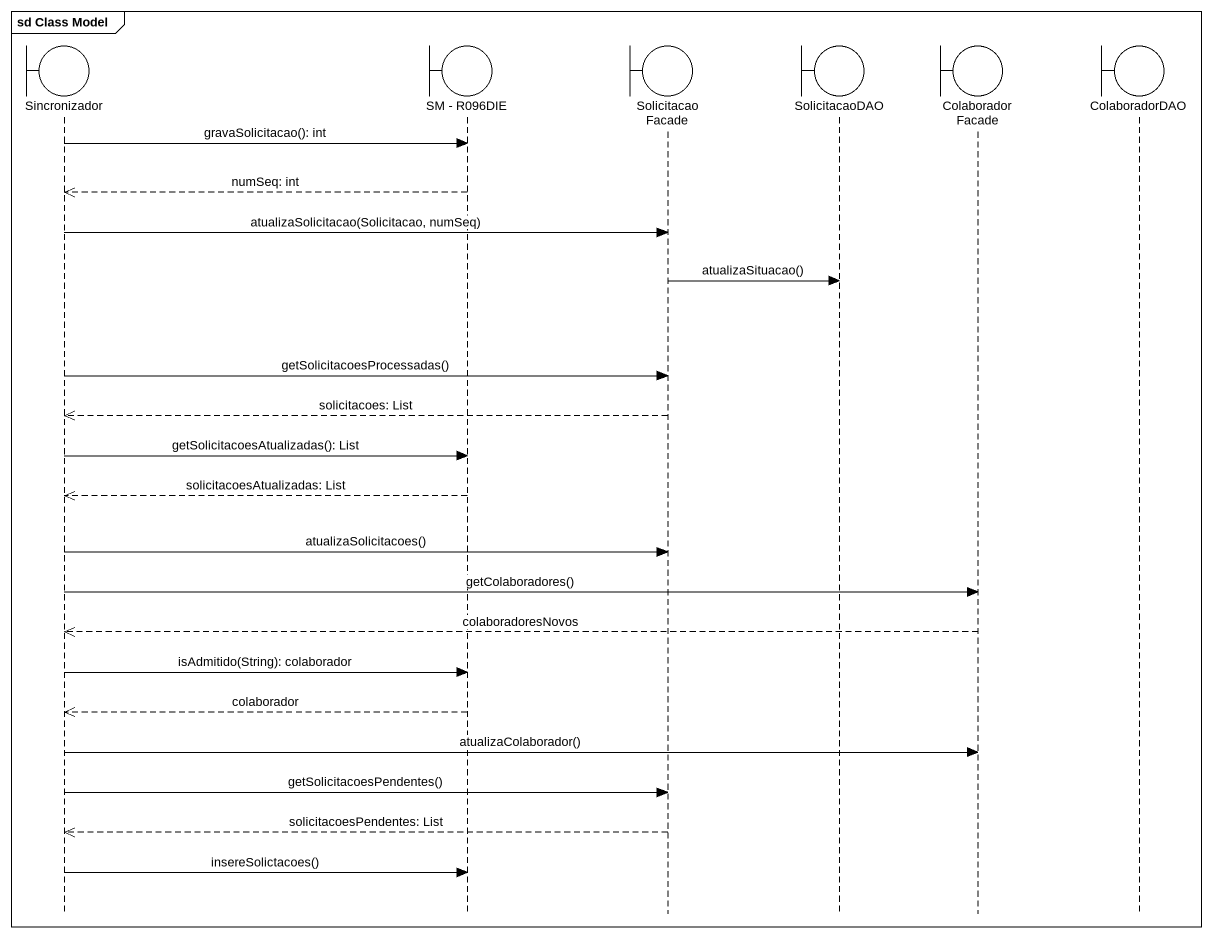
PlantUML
@startuml
mainframe sd Class Model
hide footbox
boundary Sincronizador
boundary "SM - R096DIE" as SM_R096DIE
boundary SolicitacaoFacade
boundary SolicitacaoDAO
boundary ColaboradorFacade
boundary ColaboradorDAO

Sincronizador -> SM_R096DIE : gravaSolicitacao(): int
SM_R096DIE -->> Sincronizador : numSeq: int
Sincronizador -> SolicitacaoFacade : atualizaSolicitacao(Solicitacao, numSeq)
SolicitacaoFacade -> SolicitacaoDAO : atualizaSituacao()
Sincronizador -> SolicitacaoFacade : getSolicitacoesProcessadas()
SolicitacaoFacade -->> Sincronizador : solicitacoes: List
Sincronizador -> SM_R096DIE : getSolicitacoesAtualizadas(): List
SM_R096DIE -->> Sincronizador : solicitacoesAtualizadas: List
Sincronizador -> SolicitacaoFacade : atualizaSolicitacoes()
Sincronizador -> ColaboradorFacade : getColaboradores()
ColaboradorFacade -->> Sincronizador : colaboradoresNovos
Sincronizador -> SM_R096DIE : isAdmitido(String): colaborador
SM_R096DIE -->> Sincronizador : colaborador
Sincronizador -> ColaboradorFacade : atualizaColaborador()
Sincronizador -> SolicitacaoFacade : getSolicitacoesPendentes()
SolicitacaoFacade -->> Sincronizador : solicitacoesPendentes: List
Sincronizador -> SM_R096DIE : insereSolictacoes()
@enduml
